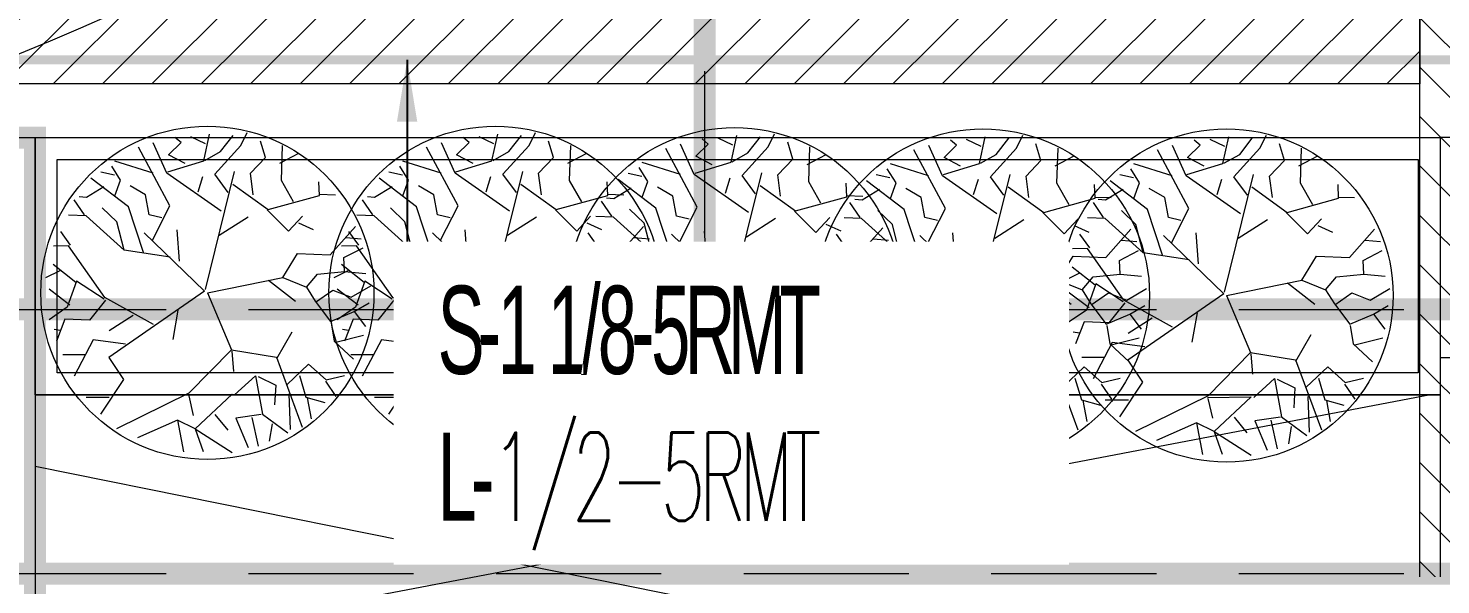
# Model space of a CAD drawing. Header units: millimetres. Extents: x -81374 to 485233, y -39075 to 157313.
# Drawn here: x 37298 to 40508, y 11680 to 12944 of the extents above; entities that cross this region are included whole.
import ezdxf
from ezdxf.enums import TextEntityAlignment as Align

# ---------------------------------------------------------------- set-up
doc = ezdxf.new("R2010")
doc.units = ezdxf.units.MM
doc.linetypes.add('CENTER', pattern=[2, 1.25, -0.25, 0.25, -0.25])
doc.linetypes.add('HIDDEN', pattern=[0.375, 0.25, -0.125])
for name, color, linetype, lineweight in [('CB-AC CABLE TRAY', 213, 'Continuous', 15), ('G-IMPT', 8, 'Continuous', 5), ('P-PIPE-IDEN', 7, 'Continuous', 9)]:
    doc.layers.add(name, color=color, linetype=linetype, lineweight=lineweight)
for name, color, linetype in [('CEN', 252, 'CENTER'), ('M-HVAC VRV PIPE', 152, 'Continuous'), ('M-HVAC-TEXT', 7, 'Continuous'), ('PCE-HVACTEXT', 7, 'Continuous')]:
    doc.layers.add(name, color=color, linetype=linetype)
doc.styles.add('Arial_2', font='arial.ttf', dxfattribs={"height": 75})
doc.styles.add('romans', font='stylu.ttf', dxfattribs={"height": 125})
doc.styles.add('rs', font='romans.shx', dxfattribs={"width": 0.75})
doc.styles.get("Standard").update_dxf_attribs({"font": 'arial.ttf'})
doc.dimstyles.new('GLAZ ALU', dxfattribs={"dimscale": 100, "dimtxt": 2, "dimasz": 1.4, "dimexe": 0.8, "dimexo": 0.8, "dimgap": 0.75, "dimtad": 1, "dimdec": 0, "dimzin": 0, "dimdsep": 46, "dimtxsty": 'rs', "dimcen": 0.09, "dimclrd": 8, "dimclre": 8, "dimclrt": 2, "dimadec": 0, "dimazin": 0, "dimtfac": 1, "dimtdec": 0, "dimtmove": 0, "dimatfit": 3, "dimfxl": 1, "dimtolj": 1, "dimtzin": 0, "dimarcsym": 0})

# ---------------------------------------------------------------- blocks, each defined once
blk = doc.blocks.new('ng')
at = {"layer": 'CEN', "color": 9, "linetype": 'HIDDEN', "lineweight": 0, "ltscale": 1500, "true_color": 0xc7c8ca}
for p, q in [((49174.7, 27739), (40124.2, 27739)), ((49174.7, 27139), (40124.2, 27139))]:
    blk.add_line(p, q, dxfattribs=at)
at = {"layer": 'CEN', "color": 9, "linetype": 'Continuous', "lineweight": 0, "true_color": 0xc7c8ca}
blk.add_lwpolyline([(49097.5, 27814), (50162.5, 27814), (50162.5, 26749), (49097.5, 26749)], close=True, dxfattribs=at)
at = {"layer": 'CEN', "color": 9, "linetype": 'HIDDEN', "lineweight": 0, "ltscale": 1500, "true_color": 0xc7c8ca}
blk.add_lwpolyline([(51676.3, 27139), (51676.3, 25472.8), (47576.3, 25472.8), (47576.3, 27139)], dxfattribs=at)
blk = doc.blocks.new('floor plan 1')
at = {"layer": 'G-IMPT', "color": 8, "ltscale": 500}
for p, q in [((17664.6, -51186.5), (17664.6, -50380.7)), ((17664.6, -50380.7), (20857.1, -51023.7)), ((17664.6, -51186.5), (17664.6, -50380.7)), ((17664.6, -50380.7), (20857.1, -51023.7)), ((17686.7, -51186.5), (21918.4, -50380.7)), ((17686.7, -51186.5), (21918.4, -50380.7)), ((18178, -51103.1), (18093.6, -51049.7)), ((18178, -51103.1), (18159.9, -51051.9)), ((18217.9, -51122.8), (18204.4, -51051.1)), ((18731.3, -51103.1), (18646.9, -51049.7)), ((18731.3, -51103.1), (18713.1, -51051.9)), ((18771.2, -51122.8), (18757.6, -51051.1)), ((19295.4, -51106.2), (19211, -51052.8)), ((19295.4, -51106.2), (19277.2, -51055)), ((19335.3, -51125.9), (19321.7, -51054.1)), ((19838.8, -51109.2), (19754.4, -51055.8)), ((19838.8, -51109.2), (19820.6, -51058)), ((19878.7, -51128.9), (19865.2, -51057.2)), ((20493.5, -51109.2), (20409.1, -51055.8)), ((20493.5, -51109.2), (20475.4, -51058)), ((20533.4, -51128.9), (20519.9, -51057.2)), ((18002.8, -51114.9), (18009.2, -51075)), ((18049.1, -51129.3), (18034.8, -51064.1)), ((18085.4, -51127.6), (18057.3, -51060.6)), ((18217.9, -51122.8), (18308.7, -51083.1)), ((18556.1, -51114.9), (18562.5, -51075)), ((18602.4, -51129.3), (18588, -51064.1)), ((18638.7, -51127.6), (18610.6, -51060.6)), ((18771.2, -51122.8), (18862, -51083.1)), ((19120.2, -51117.9), (19126.6, -51078.1)), ((19166.5, -51132.3), (19152.1, -51067.1)), ((19202.8, -51130.6), (19174.7, -51063.7)), ((19335.3, -51125.9), (19426.1, -51086.1)), ((19663.6, -51121), (19670, -51081.2)), ((19709.9, -51135.4), (19695.5, -51070.2)), ((19746.2, -51133.7), (19718.1, -51066.7)), ((19878.7, -51128.9), (19969.5, -51089.2)), ((20318.3, -51121), (20324.8, -51081.2)), ((20364.6, -51135.4), (20350.3, -51070.2)), ((20400.9, -51133.7), (20372.8, -51066.7)), ((20533.4, -51128.9), (20624.2, -51089.2)), ((17993, -51266.1), (17934.4, -51106.7)), ((17965.2, -51182.8), (17962.1, -51101.7)), ((18024.9, -51136.6), (17967.4, -51093.9)), ((18093.8, -51182.1), (18178, -51103.1)), ((18132.6, -51135.9), (18103.5, -51100.1)), ((18178, -51103.1), (18217.9, -51122.8)), ((18191.9, -51184.3), (18356.7, -51103.2)), ((18546.3, -51266.1), (18487.7, -51106.7)), ((18518.5, -51182.8), (18515.3, -51101.7)), ((18578.2, -51136.6), (18520.6, -51093.9)), ((18647, -51182.1), (18731.3, -51103.1)), ((18685.9, -51135.9), (18656.8, -51100.1)), ((18731.3, -51103.1), (18771.2, -51122.8)), ((18745.2, -51184.3), (18910, -51103.2)), ((19110.4, -51269.1), (19051.8, -51109.7)), ((19082.6, -51185.8), (19079.4, -51104.7)), ((19142.3, -51139.6), (19084.7, -51096.9)), ((19211.1, -51185.2), (19295.4, -51106.2)), ((19250, -51138.9), (19220.9, -51103.1)), ((19295.4, -51106.2), (19335.3, -51125.9)), ((19309.3, -51187.4), (19474.1, -51106.3)), ((19653.8, -51272.2), (19595.2, -51112.8)), ((19626, -51188.9), (19622.8, -51107.8)), ((19685.7, -51142.7), (19628.1, -51100)), ((19754.6, -51188.2), (19838.8, -51109.2)), ((19793.4, -51142), (19764.3, -51106.2)), ((19838.8, -51109.2), (19878.7, -51128.9)), ((19852.7, -51190.4), (20017.5, -51109.3)), ((20308.5, -51272.2), (20249.9, -51112.8)), ((20280.7, -51188.9), (20277.6, -51107.8)), ((20340.5, -51142.7), (20282.9, -51100)), ((20409.3, -51188.2), (20493.5, -51109.2)), ((20448.2, -51142), (20419, -51106.2)), ((20493.5, -51109.2), (20533.4, -51128.9)), ((20507.5, -51190.4), (20672.3, -51109.3)), ((17922.9, -51173.4), (17914.1, -51125.7)), ((18040.6, -51223.5), (18024.9, -51136.6)), ((18027.5, -51135.8), (18085.4, -51127.6)), ((18192.5, -51177.9), (18181.9, -51133.6)), ((18340.5, -51215.5), (18393.1, -51136.5)), ((18476.1, -51173.4), (18467.4, -51125.7)), ((18593.9, -51223.5), (18578.2, -51136.6)), ((18580.7, -51135.8), (18638.7, -51127.6)), ((18745.7, -51177.9), (18735.2, -51133.6)), ((18893.7, -51215.5), (18946.4, -51136.5)), ((19040.2, -51176.5), (19031.5, -51128.7)), ((19158, -51226.5), (19142.3, -51139.6)), ((19144.8, -51138.8), (19202.8, -51130.6)), ((19309.8, -51181), (19299.3, -51136.6)), ((19457.8, -51218.6), (19510.5, -51139.5)), ((19583.6, -51179.5), (19574.9, -51131.8)), ((19701.4, -51229.6), (19685.7, -51142.7)), ((19688.3, -51141.9), (19746.2, -51133.7)), ((19853.2, -51184), (19842.7, -51139.7)), ((20001.3, -51221.7), (20053.9, -51142.6)), ((20238.4, -51179.5), (20229.6, -51131.8)), ((20356.1, -51229.6), (20340.5, -51142.7)), ((20343, -51141.9), (20400.9, -51133.7)), ((20508, -51184), (20497.5, -51139.7)), ((20656, -51221.7), (20708.6, -51142.6)), ((20857.1, -51186.5), (17664.6, -51186.5)), ((20857.1, -51186.5), (17664.6, -51186.5)), ((17664.6, -51186.5), (20857.1, -51186.5)), ((17664.6, -51770.7), (17664.6, -51186.5)), ((17881.8, -51211.1), (17858.3, -51177)), ((17926.2, -51175.3), (17883, -51163.3)), ((17941, -51224.6), (17926.2, -51175.3)), ((17994.7, -51202.3), (17997.2, -51157.4)), ((18088.1, -51180.5), (18040.6, -51223.5)), ((18193.3, -51180.6), (18093.8, -51182.1)), ((18095.1, -51282.5), (18191.9, -51184.3)), ((18372.8, -51174.2), (18425.3, -51174.3)), ((18435, -51211.1), (18411.6, -51177)), ((18479.5, -51175.3), (18436.3, -51163.3)), ((18494.3, -51224.6), (18479.5, -51175.3)), ((18547.9, -51202.3), (18550.4, -51157.4)), ((18641.4, -51180.5), (18593.9, -51223.5)), ((18746.5, -51180.6), (18647, -51182.1)), ((18648.4, -51282.5), (18745.2, -51184.3)), ((18926.1, -51174.2), (18978.5, -51174.3)), ((18999.1, -51214.2), (18975.7, -51180)), ((19043.6, -51178.4), (19000.4, -51166.3)), ((19058.4, -51227.7), (19043.6, -51178.4)), ((19112, -51205.3), (19114.5, -51160.4)), ((19205.5, -51183.5), (19158, -51226.5)), ((19310.6, -51183.6), (19211.1, -51185.2)), ((19212.5, -51285.6), (19309.3, -51187.4)), ((19490.2, -51177.2), (19542.6, -51177.3)), ((19542.6, -51217.3), (19519.1, -51183.1)), ((19587, -51181.4), (19543.8, -51169.4)), ((19601.8, -51230.7), (19587, -51181.4)), ((19655.4, -51208.4), (19657.9, -51163.5)), ((19748.9, -51186.6), (19701.4, -51229.6)), ((19854, -51186.7), (19754.6, -51188.2)), ((20033.6, -51180.3), (20086, -51180.4)), ((20197.3, -51217.3), (20173.9, -51183.1)), ((20241.7, -51181.4), (20198.6, -51169.4)), ((20256.5, -51230.7), (20241.7, -51181.4)), ((20310.2, -51208.4), (20312.7, -51163.5)), ((20403.6, -51186.6), (20356.1, -51229.6)), ((20508.8, -51186.7), (20409.3, -51188.2)), ((20688.4, -51180.3), (20740.8, -51180.4)), ((20857.1, -51186.5), (20857.1, -51770.7)), ((17880, -51214.6), (17838.5, -51224.1)), ((17919.8, -51250.1), (17880, -51214.6)), ((17968.8, -51203.8), (17919.8, -51250.1)), ((18034.9, -51221.8), (17994.7, -51202.3)), ((18373.8, -51265.5), (18340.5, -51215.5)), ((18433.3, -51214.6), (18391.7, -51224.1)), ((18473.1, -51250.1), (18433.3, -51214.6)), ((18522, -51203.8), (18473.1, -51250.1)), ((18588.2, -51221.8), (18547.9, -51202.3)), ((18927.1, -51265.5), (18893.7, -51215.5)), ((18997.4, -51217.6), (18955.8, -51227.2)), ((19037.2, -51253.2), (18997.4, -51217.6)), ((19086.1, -51206.8), (19037.2, -51253.2)), ((19152.3, -51224.9), (19112, -51205.3)), ((19491.2, -51268.6), (19457.8, -51218.6)), ((19629.5, -51209.9), (19580.6, -51256.2)), ((19695.7, -51228), (19655.4, -51208.4)), ((19755.9, -51288.6), (19852.7, -51190.4)), ((20284.3, -51209.9), (20235.4, -51256.2)), ((20350.4, -51228), (20310.2, -51208.4)), ((20410.6, -51288.6), (20507.5, -51190.4)), ((17714.6, -51236.5), (20807.1, -51236.5)), ((17714.6, -51720.7), (17714.6, -51236.5)), ((18094.3, -51279.8), (18090.8, -51233.4)), ((18409.4, -51305.2), (18452.9, -51222.6)), ((18647.6, -51279.8), (18644, -51233.4)), ((18962.6, -51305.2), (19006.2, -51222.6)), ((19211.7, -51282.9), (19208.1, -51236.5)), ((19540.8, -51220.7), (19499.3, -51230.2)), ((19526.7, -51308.3), (19570.3, -51225.7)), ((19580.6, -51256.2), (19540.8, -51220.7)), ((19755.1, -51285.9), (19751.5, -51239.5)), ((20034.6, -51271.6), (20001.3, -51221.7)), ((20070.1, -51311.3), (20113.7, -51228.7)), ((20195.6, -51220.7), (20154, -51230.2)), ((20235.4, -51256.2), (20195.6, -51220.7)), ((20409.8, -51285.9), (20406.3, -51239.5)), ((20689.4, -51271.6), (20656, -51221.7)), ((20724.9, -51311.3), (20768.5, -51228.7)), ((20807.1, -51236.5), (20807.1, -51720.7)), ((15683, -51270.7), (17664.6, -51270.7)), ((17861.9, -51302.1), (17818.1, -51261.5)), ((17992.1, -51263), (17957.5, -51323.8)), ((18095.1, -51282.5), (17993, -51266.1)), ((18150, -51412.1), (18095.1, -51282.5)), ((18156.2, -51415.7), (18373.9, -51265.6)), ((18415.1, -51302.1), (18371.4, -51261.5)), ((18428.3, -51271.2), (18478.4, -51271.6)), ((18545.3, -51263), (18510.8, -51323.8)), ((18648.4, -51282.5), (18546.3, -51266.1)), ((18703.3, -51412.1), (18648.4, -51282.5)), ((18709.5, -51415.7), (18927.2, -51265.6)), ((18979.2, -51305.1), (18935.5, -51264.5)), ((18981.6, -51271.2), (19031.7, -51271.6)), ((19109.4, -51266.1), (19074.9, -51326.8)), ((19212.5, -51285.6), (19110.4, -51269.1)), ((19273.6, -51418.8), (19491.3, -51268.7)), ((19522.6, -51308.2), (19478.9, -51267.6)), ((19545.7, -51274.3), (19595.8, -51274.7)), ((19652.9, -51269.1), (19618.3, -51329.9)), ((19755.9, -51288.6), (19653.8, -51272.2)), ((19817, -51421.9), (20034.7, -51271.7)), ((20089.1, -51277.3), (20139.2, -51277.7)), ((20177.4, -51308.2), (20133.6, -51267.6)), ((20307.6, -51269.1), (20273.1, -51329.9)), ((20410.6, -51288.6), (20308.5, -51272.2)), ((20471.7, -51421.9), (20689.5, -51271.7)), ((20743.8, -51277.3), (20793.9, -51277.7)), ((17858.5, -51300.2), (17794.9, -51315.9)), ((17868.9, -51344.1), (17861.9, -51302.1)), ((18216.8, -51372.6), (18228.4, -51305.8)), ((18335.7, -51295.7), (18409.4, -51305.2)), ((18411.8, -51300.2), (18348.1, -51315.9)), ((18422.2, -51344.1), (18415.1, -51302.1)), ((18473.4, -51352.2), (18492.8, -51302.3)), ((18770.1, -51372.6), (18781.7, -51305.8)), ((18889, -51295.7), (18962.6, -51305.2)), ((18975.9, -51303.2), (18912.2, -51319)), ((18986.3, -51347.2), (18979.2, -51305.1)), ((19026.7, -51352.2), (19046.1, -51302.3)), ((19267.4, -51415.1), (19212.5, -51285.6)), ((19334.2, -51375.6), (19345.8, -51308.9)), ((19453.1, -51298.7), (19526.7, -51308.3)), ((19519.3, -51306.3), (19455.7, -51322)), ((19529.7, -51350.2), (19522.6, -51308.2)), ((19590.8, -51355.3), (19610.2, -51305.3)), ((19810.8, -51418.2), (19755.9, -51288.6)), ((19877.6, -51378.7), (19889.2, -51311.9)), ((19996.5, -51301.8), (20070.1, -51311.3)), ((20174, -51306.3), (20110.4, -51322)), ((20134.2, -51358.3), (20153.6, -51308.4)), ((20184.4, -51350.2), (20177.4, -51308.2)), ((20465.5, -51418.2), (20410.6, -51288.6)), ((20532.4, -51378.7), (20543.9, -51311.9)), ((20651.2, -51301.8), (20724.9, -51311.3)), ((20789, -51358.3), (20808.3, -51308.4)), ((17816.1, -51369.5), (17790.5, -51336)), ((17869.8, -51347.2), (17816.1, -51369.5)), ((17904.8, -51393.3), (17869.8, -51347.2)), ((18272.7, -51340), (18383, -51401.4)), ((18318.5, -51360.8), (18373.5, -51325.6)), ((18369.4, -51369.5), (18343.7, -51336)), ((18423.1, -51347.2), (18369.4, -51369.5)), ((18458.1, -51393.3), (18423.1, -51347.2)), ((18484.2, -51326.9), (18498.1, -51329)), ((18825.9, -51340), (18936.3, -51401.4)), ((18871.7, -51360.8), (18926.8, -51325.6)), ((18933.5, -51372.6), (18907.9, -51339)), ((19037.5, -51326.9), (19051.3, -51329)), ((19390, -51343.1), (19500.4, -51404.5)), ((19435.8, -51363.9), (19490.9, -51328.6)), ((19476.9, -51375.6), (19451.3, -51342.1)), ((19601.6, -51330), (19615.4, -51332.1)), ((19933.4, -51346.1), (20043.8, -51407.5)), ((19979.2, -51366.9), (20034.3, -51331.7)), ((20131.7, -51375.6), (20106, -51342.1)), ((20145, -51333), (20158.8, -51335.1)), ((20588.2, -51346.1), (20698.6, -51407.5)), ((20634, -51366.9), (20689, -51331.7)), ((20799.8, -51333), (20813.6, -51335.1)), ((17816.1, -51369.5), (17782.5, -51389.2)), ((18369.4, -51369.5), (18335.8, -51389.2)), ((18381.3, -51395.7), (18417.5, -51349.8)), ((18417.5, -51349.8), (18473.4, -51352.2)), ((18447, -51438.9), (18468.3, -51379.2)), ((18468.3, -51379.2), (18509.8, -51350.9)), ((18933.5, -51372.6), (18899.9, -51392.2)), ((18987.2, -51350.2), (18933.5, -51372.6)), ((18934.6, -51395.7), (18970.8, -51349.8)), ((18970.8, -51349.8), (19026.7, -51352.2)), ((19022.2, -51396.3), (18987.2, -51350.2)), ((19000.3, -51438.9), (19021.6, -51379.2)), ((19021.6, -51379.2), (19063.1, -51350.9)), ((19476.9, -51375.6), (19443.3, -51395.3)), ((19530.6, -51353.3), (19476.9, -51375.6)), ((19498.7, -51398.7), (19534.9, -51352.9)), ((19565.6, -51399.4), (19530.6, -51353.3)), ((19534.9, -51352.9), (19590.8, -51355.3)), ((19585.7, -51382.2), (19627.2, -51353.9)), ((20042.1, -51401.8), (20078.3, -51356)), ((20078.3, -51356), (20134.2, -51358.3)), ((20131.7, -51375.6), (20098, -51395.3)), ((20129.1, -51385.3), (20170.6, -51357)), ((20185.4, -51353.3), (20131.7, -51375.6)), ((20220.4, -51399.4), (20185.4, -51353.3)), ((20696.8, -51401.8), (20733.1, -51356)), ((20733.1, -51356), (20789, -51358.3)), ((20783.9, -51385.3), (20825.3, -51357)), ((17823.4, -51401.9), (17778.6, -51428.2)), ((17865.1, -51418.1), (17823.4, -51401.9)), ((17904, -51390.6), (17865.1, -51418.1)), ((17924.8, -51425.2), (17904.8, -51393.3)), ((18011, -51440.6), (17949.5, -51392.8)), ((18150, -51412.1), (17978.9, -51446.9)), ((18376.7, -51401.9), (18331.9, -51428.2)), ((18418.4, -51418.1), (18376.7, -51401.9)), ((18383, -51401.4), (18465.7, -51518.6)), ((18384.7, -51397.6), (18447, -51438.9)), ((18457.3, -51390.6), (18418.4, -51418.1)), ((18478.1, -51425.2), (18458.1, -51393.3)), ((18462.1, -51383.9), (18509.7, -51420)), ((18564.3, -51440.6), (18502.7, -51392.8)), ((18703.3, -51412.1), (18532.1, -51446.9)), ((18940.8, -51404.9), (18896, -51431.3)), ((18936.3, -51401.4), (19019, -51518.6)), ((18937.9, -51397.6), (19000.3, -51438.9)), ((18982.5, -51421.2), (18940.8, -51404.9)), ((19021.4, -51393.7), (18982.5, -51421.2)), ((19015.4, -51383.9), (19063, -51420)), ((19042.2, -51428.2), (19022.2, -51396.3)), ((19128.4, -51443.6), (19066.8, -51395.9)), ((19484.2, -51408), (19439.4, -51434.4)), ((19525.9, -51424.2), (19484.2, -51408)), ((19500.4, -51404.5), (19583.1, -51521.7)), ((19502, -51400.7), (19564.4, -51441.9)), ((19564.8, -51396.7), (19525.9, -51424.2)), ((19564.4, -51441.9), (19585.7, -51382.2)), ((19585.6, -51431.3), (19565.6, -51399.4)), ((19579.5, -51387), (19627.1, -51423.1)), ((19671.8, -51446.7), (19610.2, -51398.9)), ((20043.8, -51407.5), (20126.5, -51524.7)), ((20045.5, -51403.7), (20107.8, -51445)), ((20139, -51408), (20094.1, -51434.4)), ((20107.8, -51445), (20129.1, -51385.3)), ((20122.9, -51390.1), (20170.5, -51426.2)), ((20180.6, -51424.2), (20139, -51408)), ((20219.6, -51396.7), (20180.6, -51424.2)), ((20240.3, -51431.3), (20220.4, -51399.4)), ((20326.5, -51446.7), (20265, -51398.9)), ((20698.6, -51407.5), (20781.3, -51524.7)), ((20700.2, -51403.7), (20762.5, -51445)), ((20762.5, -51445), (20783.9, -51385.3)), ((20777.7, -51390.1), (20825.3, -51426.2)), ((17924.8, -51425.2), (17899.7, -51454.8)), ((17978.9, -51446.9), (17924.8, -51425.2)), ((18154.6, -51419.6), (18088.3, -51687.3)), ((18156.2, -51415.7), (18293.3, -51548.2)), ((18448.4, -51435.5), (18500.3, -51476.6)), ((18478.1, -51425.2), (18453, -51454.8)), ((18532.1, -51446.9), (18478.1, -51425.2)), ((18707.9, -51419.6), (18641.6, -51687.3)), ((18709.5, -51415.7), (18846.5, -51548.2)), ((19001.7, -51435.5), (19053.6, -51476.6)), ((19042.2, -51428.2), (19017.1, -51457.9)), ((19096.2, -51449.9), (19042.2, -51428.2)), ((19267.4, -51415.1), (19096.2, -51449.9)), ((19272, -51422.6), (19205.7, -51690.4)), ((19273.6, -51418.8), (19410.6, -51551.3)), ((19585.6, -51431.3), (19560.5, -51460.9)), ((19565.8, -51438.6), (19617.7, -51479.6)), ((19639.6, -51453), (19585.6, -51431.3)), ((19810.8, -51418.2), (19639.6, -51453)), ((19815.4, -51425.7), (19749.1, -51693.5)), ((19817, -51421.9), (19954, -51554.3)), ((20109.2, -51441.6), (20161.1, -51482.7)), ((20240.3, -51431.3), (20215.2, -51460.9)), ((20294.4, -51453), (20240.3, -51431.3)), ((20465.5, -51418.2), (20294.4, -51453)), ((20470.1, -51425.7), (20403.8, -51693.5)), ((20471.7, -51421.9), (20608.8, -51554.3)), ((20764, -51441.6), (20815.9, -51482.7)), ((17838.3, -51460.7), (17789.7, -51456.1)), ((17899.7, -51454.8), (17838.3, -51460.7)), ((17838.3, -51460.7), (17839.7, -51492)), ((17978.9, -51446.9), (17945.2, -51501.1)), ((18391.6, -51460.7), (18343, -51456.1)), ((18453, -51454.8), (18391.6, -51460.7)), ((18391.6, -51460.7), (18393, -51492)), ((18485.6, -51462.3), (18517.6, -51446.4)), ((18532.1, -51446.9), (18498.4, -51501.1)), ((18955.7, -51463.8), (18907.1, -51459.2)), ((19017.1, -51457.9), (18955.7, -51463.8)), ((18955.7, -51463.8), (18957.1, -51495)), ((19038.9, -51462.3), (19070.9, -51446.4)), ((19096.2, -51449.9), (19062.5, -51504.2)), ((19499.1, -51466.8), (19450.5, -51462.2)), ((19560.5, -51460.9), (19499.1, -51466.8)), ((19499.1, -51466.8), (19500.5, -51498.1)), ((19603, -51465.3), (19635, -51449.5)), ((19639.6, -51453), (19605.9, -51507.2)), ((20153.8, -51466.8), (20105.3, -51462.2)), ((20146.4, -51468.4), (20178.4, -51452.5)), ((20215.2, -51460.9), (20153.8, -51466.8)), ((20153.8, -51466.8), (20155.2, -51498.1)), ((20294.4, -51453), (20260.7, -51507.2)), ((20801.1, -51468.4), (20833.2, -51452.5)), ((17839.7, -51492), (17796.4, -51514.1)), ((17870.8, -51498.4), (17813.7, -51562.6)), ((17945.2, -51501.1), (17870.8, -51498.4)), ((18213.5, -51483.9), (18218.8, -51554.8)), ((18234.7, -51493.4), (18339.3, -51509.1)), ((18295.3, -51503.5), (18329.2, -51607.1)), ((18339.3, -51509.1), (18425.6, -51587.3)), ((18339.3, -51509.1), (18355.9, -51573.6)), ((18393, -51492), (18349.6, -51514.1)), ((18424.1, -51498.4), (18367, -51562.6)), ((18498.4, -51501.1), (18424.1, -51498.4)), ((18766.7, -51483.9), (18772, -51554.8)), ((18788, -51493.4), (18892.6, -51509.1)), ((18848.6, -51503.5), (18882.4, -51607.1)), ((18892.6, -51509.1), (18978.9, -51587.3)), ((18892.6, -51509.1), (18909.2, -51573.6)), ((18957.1, -51495), (18913.7, -51517.2)), ((18988.2, -51501.5), (18931.1, -51565.7)), ((19062.5, -51504.2), (18988.2, -51501.5)), ((19330.8, -51487), (19336.1, -51557.9)), ((19352.1, -51496.4), (19456.7, -51512.1)), ((19412.7, -51506.6), (19446.5, -51610.1)), ((19500.5, -51498.1), (19457.2, -51520.2)), ((19531.6, -51504.6), (19474.5, -51568.7)), ((19605.9, -51507.2), (19531.6, -51504.6)), ((19874.2, -51490), (19879.5, -51560.9)), ((19895.5, -51499.5), (20000.1, -51515.2)), ((20155.2, -51498.1), (20111.9, -51520.2)), ((20186.3, -51504.6), (20129.2, -51568.7)), ((20260.7, -51507.2), (20186.3, -51504.6)), ((20529, -51490), (20534.3, -51560.9)), ((20550.2, -51499.5), (20654.9, -51515.2)), ((17835, -51537.5), (17800.2, -51535)), ((18275, -51531.7), (18235.3, -51609.8)), ((18388.2, -51537.5), (18353.5, -51535)), ((18460.6, -51520.1), (18483.2, -51551.3)), ((18465.7, -51518.6), (18499.6, -51518)), ((18828.3, -51531.7), (18788.5, -51609.8)), ((18952.3, -51540.6), (18917.6, -51538.1)), ((19013.9, -51520.1), (19036.4, -51551.3)), ((19019, -51518.6), (19052.9, -51518)), ((19392.4, -51534.7), (19352.6, -51612.9)), ((19456.7, -51512.1), (19543, -51590.3)), ((19456.7, -51512.1), (19473.3, -51576.7)), ((19495.8, -51543.6), (19461, -51541.1)), ((19578, -51523.2), (19600.6, -51554.3)), ((19583.1, -51521.7), (19617, -51521.1)), ((19935.8, -51537.8), (19896, -51615.9)), ((19956.1, -51509.6), (19990, -51613.2)), ((20000.1, -51515.2), (20086.4, -51593.4)), ((20000.1, -51515.2), (20016.7, -51579.7)), ((20150.5, -51543.6), (20115.7, -51541.1)), ((20121.4, -51526.3), (20144, -51557.4)), ((20126.5, -51524.7), (20160.4, -51524.2)), ((20590.5, -51537.8), (20550.8, -51615.9)), ((20610.9, -51509.6), (20644.7, -51613.2)), ((20654.9, -51515.2), (20741.1, -51593.4)), ((20654.9, -51515.2), (20671.5, -51579.7)), ((20776.2, -51526.3), (20798.7, -51557.4)), ((20781.3, -51524.7), (20815.1, -51524.2)), ((17942.7, -51571.4), (17909.2, -51556)), ((17965.6, -51552), (17934, -51586.5)), ((18014.2, -51600.4), (17965.6, -51552)), ((18123.2, -51542.7), (18057, -51584.6)), ((18355.9, -51573.6), (18388.9, -51605)), ((18495.9, -51571.4), (18462.5, -51556)), ((18518.9, -51552), (18487.3, -51586.5)), ((18567.4, -51600.4), (18518.9, -51552)), ((18676.4, -51542.7), (18610.2, -51584.6)), ((18909.2, -51573.6), (18942.2, -51605)), ((19060, -51574.5), (19026.6, -51559.1)), ((19083, -51555.1), (19051.4, -51589.6)), ((19131.5, -51603.4), (19083, -51555.1)), ((19240.5, -51545.7), (19174.3, -51587.7)), ((19603.4, -51577.5), (19570, -51562.2)), ((19626.4, -51558.1), (19594.8, -51592.6)), ((19674.9, -51606.5), (19626.4, -51558.1)), ((19783.9, -51548.8), (19717.7, -51590.7)), ((20258.2, -51577.5), (20224.8, -51562.2)), ((20281.2, -51558.1), (20249.5, -51592.6)), ((20329.7, -51606.5), (20281.2, -51558.1)), ((20438.7, -51548.8), (20372.5, -51590.7)), ((18011.9, -51601), (17895.2, -51633.1)), ((18092.4, -51658.9), (18011.9, -51601)), ((18118.4, -51597.4), (18241.8, -51683.7)), ((18253.4, -51582.3), (18281.9, -51589.6)), ((18281.9, -51589.6), (18290.2, -51634.6)), ((18425.6, -51587.3), (18465.5, -51588.2)), ((18429.1, -51589.6), (18452.4, -51623.4)), ((18565.2, -51601), (18448.5, -51633.1)), ((18645.7, -51658.9), (18565.2, -51601)), ((18671.7, -51597.4), (18795.1, -51683.7)), ((18806.7, -51582.3), (18835.2, -51589.6)), ((18835.2, -51589.6), (18843.5, -51634.6)), ((18978.9, -51587.3), (19018.7, -51588.2)), ((18982.4, -51589.6), (19005.7, -51623.4)), ((19129.3, -51604.1), (19012.6, -51636.2)), ((19209.8, -51662), (19129.3, -51604.1)), ((19235.8, -51600.5), (19359.2, -51686.7)), ((19370.8, -51585.4), (19399.3, -51592.6)), ((19399.3, -51592.6), (19407.6, -51637.6)), ((19473.3, -51576.7), (19506.3, -51608)), ((19543, -51590.3), (19582.8, -51591.3)), ((19546.5, -51592.6), (19569.8, -51626.4)), ((19779.2, -51603.5), (19902.6, -51689.8)), ((19914.2, -51588.4), (19942.7, -51595.7)), ((19942.7, -51595.7), (19951, -51640.7)), ((20016.7, -51579.7), (20049.7, -51611.1)), ((20086.4, -51593.4), (20126.2, -51594.4)), ((20089.9, -51595.7), (20113.2, -51629.5)), ((20433.9, -51603.5), (20557.3, -51689.8)), ((20568.9, -51588.4), (20597.5, -51595.7)), ((20597.5, -51595.7), (20605.8, -51640.7)), ((20671.5, -51579.7), (20704.4, -51611.1)), ((20741.1, -51593.4), (20781, -51594.4)), ((20744.6, -51595.7), (20767.9, -51629.5)), ((17896, -51635.8), (17858.8, -51634.5)), ((17895.2, -51633.1), (17896.5, -51664)), ((17954, -51618.4), (17981.8, -51667.1)), ((18045.7, -51635), (18052.3, -51683.5)), ((18235.3, -51609.8), (18306.8, -51742.9)), ((18290.2, -51634.6), (18325.3, -51655.3)), ((18329.2, -51607.1), (18414.4, -51672.7)), ((18360.3, -51632.3), (18347.4, -51667.8)), ((18385, -51653.2), (18424.9, -51628.7)), ((18449.3, -51635.8), (18412.1, -51634.5)), ((18424.9, -51628.7), (18441.2, -51630.1)), ((18448.5, -51633.1), (18449.8, -51664)), ((18507.3, -51618.4), (18535.1, -51667.1)), ((18599, -51635), (18605.5, -51683.5)), ((18788.5, -51609.8), (18860, -51742.9)), ((18843.5, -51634.6), (18878.5, -51655.3)), ((18882.4, -51607.1), (18967.7, -51672.7)), ((18913.6, -51632.3), (18900.7, -51667.8)), ((18938.3, -51653.2), (18978.1, -51628.7)), ((19013.4, -51638.9), (18976.2, -51637.5)), ((18978.1, -51628.7), (18994.5, -51630.1)), ((19012.6, -51636.2), (19013.9, -51667)), ((19071.4, -51621.5), (19099.2, -51670.2)), ((19352.6, -51612.9), (19424.1, -51745.9)), ((19407.6, -51637.6), (19442.6, -51658.3)), ((19446.5, -51610.1), (19531.8, -51675.7)), ((19477.7, -51635.3), (19464.8, -51670.9)), ((19502.4, -51656.2), (19542.2, -51631.8)), ((19542.2, -51631.8), (19558.6, -51633.1)), ((19672.7, -51607.1), (19556, -51639.2)), ((19614.8, -51624.5), (19642.6, -51673.2)), ((19753.2, -51665), (19672.7, -51607.1)), ((19896, -51615.9), (19967.5, -51749)), ((19990, -51613.2), (20075.2, -51678.8)), ((20045.8, -51659.3), (20085.6, -51634.9)), ((20085.6, -51634.9), (20102, -51636.2)), ((20327.4, -51607.1), (20210.8, -51639.2)), ((20269.5, -51624.5), (20297.3, -51673.2)), ((20408, -51665), (20327.4, -51607.1)), ((20550.8, -51615.9), (20622.3, -51749)), ((20644.7, -51613.2), (20730, -51678.8)), ((20700.5, -51659.3), (20740.4, -51634.9)), ((20740.4, -51634.9), (20756.8, -51636.2)), ((17981.8, -51667.1), (17979.2, -51746.6)), ((18102.4, -51640.1), (18133.3, -51681.6)), ((18171.2, -51641.5), (18160.5, -51676.4)), ((18347.4, -51667.8), (18367.4, -51699.7)), ((18535.1, -51667.1), (18532.5, -51746.6)), ((18655.7, -51640.1), (18686.5, -51681.6)), ((18724.5, -51641.5), (18713.8, -51676.4)), ((18900.7, -51667.8), (18920.7, -51699.7)), ((19163.1, -51638.1), (19169.6, -51686.5)), ((19219.8, -51643.2), (19250.6, -51684.7)), ((19288.6, -51644.6), (19277.9, -51679.5)), ((19556.8, -51641.9), (19519.6, -51640.6)), ((19556, -51639.2), (19557.3, -51670.1)), ((19706.5, -51641.1), (19713, -51689.6)), ((19763.2, -51646.2), (19794.1, -51687.8)), ((19832, -51647.6), (19821.3, -51682.5)), ((19951, -51640.7), (19986, -51661.4)), ((20021.1, -51638.4), (20008.2, -51673.9)), ((20211.6, -51641.9), (20174.4, -51640.6)), ((20210.8, -51639.2), (20212, -51670.1)), ((20361.2, -51641.1), (20367.8, -51689.6)), ((20417.9, -51646.2), (20448.8, -51687.8)), ((20486.7, -51647.6), (20476, -51682.5)), ((20605.8, -51640.7), (20640.8, -51661.4)), ((20675.9, -51638.4), (20662.9, -51673.9)), ((18052.3, -51683.5), (18018.2, -51719.1)), ((18133.3, -51681.6), (18074, -51746.5)), ((18240.1, -51687.1), (18158.2, -51711.6)), ((18241.8, -51683.7), (18273, -51753)), ((18273.4, -51683.7), (18360.3, -51711)), ((18361.3, -51679.5), (18392.4, -51685.9)), ((18605.5, -51683.5), (18571.5, -51719.1)), ((18686.5, -51681.6), (18627.2, -51746.5)), ((18793.3, -51687.1), (18711.5, -51711.6)), ((18795.1, -51683.7), (18826.3, -51753)), ((18826.7, -51683.7), (18913.6, -51711)), ((18914.6, -51679.5), (18945.7, -51685.9)), ((19099.2, -51670.2), (19096.6, -51749.6)), ((19169.6, -51686.5), (19135.6, -51722.1)), ((19250.6, -51684.7), (19191.3, -51749.6)), ((19357.4, -51690.1), (19275.6, -51714.7)), ((19359.2, -51686.7), (19390.4, -51756.1)), ((19390.8, -51686.8), (19477.7, -51714)), ((19464.8, -51670.9), (19484.8, -51702.8)), ((19478.7, -51682.5), (19509.8, -51689)), ((19642.6, -51673.2), (19640, -51752.7)), ((19713, -51689.6), (19679, -51725.2)), ((19794.1, -51687.8), (19734.7, -51752.6)), ((19900.8, -51693.2), (19819, -51717.8)), ((19902.6, -51689.8), (19933.8, -51759.1)), ((19934.2, -51689.9), (20021.1, -51717.1)), ((20008.2, -51673.9), (20028.2, -51705.8)), ((20022.1, -51685.6), (20053.2, -51692.1)), ((20297.3, -51673.2), (20294.8, -51752.7)), ((20367.8, -51689.6), (20333.7, -51725.2)), ((20448.8, -51687.8), (20389.5, -51752.6)), ((20555.6, -51693.2), (20473.8, -51717.8)), ((20557.3, -51689.8), (20588.5, -51759.1)), ((20588.9, -51689.9), (20675.9, -51717.1)), ((20662.9, -51673.9), (20682.9, -51705.8)), ((20676.8, -51685.6), (20707.9, -51692.1)), ((20807.1, -51720.7), (17714.6, -51720.7)), ((17985.7, -51706.8), (17942.5, -51729.3)), ((18018.2, -51719.1), (18029.5, -51756.9)), ((18119.8, -51732.7), (18091.3, -51769.6)), ((18155.7, -51712.4), (18119.8, -51732.7)), ((18158.2, -51711.6), (18145, -51772.7)), ((18200.8, -51705.5), (18238.4, -51725.5)), ((18238.4, -51725.5), (18209.9, -51753.2)), ((18539, -51706.8), (18495.8, -51729.3)), ((18571.5, -51719.1), (18582.8, -51756.9)), ((18673.1, -51732.7), (18644.6, -51769.6)), ((18709, -51712.4), (18673.1, -51732.7)), ((18711.5, -51711.6), (18698.2, -51772.7)), ((18754.1, -51705.5), (18791.7, -51725.5)), ((18791.7, -51725.5), (18763.2, -51753.2)), ((19103.1, -51709.8), (19059.9, -51732.4)), ((19135.6, -51722.1), (19146.9, -51760)), ((19273.1, -51715.5), (19237.2, -51735.8)), ((19275.6, -51714.7), (19262.3, -51775.7)), ((19318.2, -51708.6), (19355.8, -51728.5)), ((19355.8, -51728.5), (19327.3, -51756.2)), ((19646.5, -51712.9), (19603.3, -51735.4)), ((19679, -51725.2), (19690.3, -51763)), ((19816.5, -51718.5), (19780.6, -51738.9)), ((19819, -51717.8), (19805.7, -51778.8)), ((19861.6, -51711.6), (19899.2, -51731.6)), ((19899.2, -51731.6), (19870.7, -51759.3)), ((20301.2, -51712.9), (20258, -51735.4)), ((20333.7, -51725.2), (20345.1, -51763)), ((20471.2, -51718.5), (20435.3, -51738.9)), ((20473.8, -51717.8), (20460.5, -51778.8)), ((20516.3, -51711.6), (20553.9, -51731.6)), ((20553.9, -51731.6), (20525.4, -51759.3)), ((18074, -51746.5), (18059.3, -51776.3)), ((18154, -51750.8), (18187.4, -51766.2)), ((18209.9, -51753.2), (18223.8, -51764.8)), ((18627.2, -51746.5), (18612.6, -51776.3)), ((18707.3, -51750.8), (18740.7, -51766.2)), ((18763.2, -51753.2), (18777.1, -51764.8)), ((19191.3, -51749.6), (19176.7, -51779.4)), ((19237.2, -51735.8), (19208.7, -51772.7)), ((19271.4, -51753.9), (19304.8, -51769.2)), ((19327.3, -51756.2), (19341.2, -51767.9)), ((19734.7, -51752.6), (19720.1, -51782.4)), ((19780.6, -51738.9), (19752.1, -51775.7)), ((19814.8, -51756.9), (19848.2, -51772.3)), ((19870.7, -51759.3), (19884.6, -51771)), ((20389.5, -51752.6), (20374.8, -51782.4)), ((20435.3, -51738.9), (20406.8, -51775.7)), ((20469.5, -51756.9), (20503, -51772.3)), ((20525.4, -51759.3), (20539.3, -51771)), ((15683, -51770.7), (17664.6, -51770.7)), ((20857.1, -51770.7), (17664.6, -51770.7))]:
    blk.add_line(p, q, dxfattribs=at)
for centre in [(18150, -51412.1), (18703.3, -51412.1), (19267.4, -51415.1), (19810.8, -51418.2), (20465.5, -51418.2)]:
    blk.add_circle(centre, 378.5, dxfattribs=at)
blk.add_arc((23904.3, -59273.9), 7908.2, 93.51982, 234.16532, dxfattribs=at)
at = {"layer": 'CEN', "linetype": 'Continuous'}
blk.add_blockref('ng', (-28240.4, -78519.6), dxfattribs=at)
at = {"layer": 'G-IMPT', "color": 8, "ltscale": 500}
for rotation, p in [(359.9992, (39680.6, -4989.6, 0)), (359.9992, (35886.7, -10139.3, 0)), (270.0008, (28873.3, -20643.5, 0)), (359.9992, (11975.3, -26935.4, 0)), (359.9992, (15267.6, -26935.4, 0)), (359.9992, (26686.3, -26987.7, 0)), (270.0008, (15861.1, -28615, 0)), (89.9992, (23697.8, -33300.6, 0)), (89.9992, (23597.9, -35337.7, 0)), (89.9992, (23597.9, -37388.3, 0)), (359.9992, (13750.4, -37781.5, 0)), (89.9992, (23697.8, -40746.8, 0)), (89.9992, (23597.8, -44302.5, 0)), (89.9992, (23597.8, -46399.1, 0)), (89.9992, (23697.8, -48339.8, 0)), (89.9992, (23697.8, -54280, 0)), (359.9992, (27418.1, -55702.4, 0)), (89.9992, (9671.9, -65856.5, 0)), (359.9992, (4684.1, -67403.4, 0)), (359.9992, (8737.2, -67403.4, 0))]:
    blk.add_attdef('PARTITIONTYPE', text='', height=200, rotation=rotation, dxfattribs=at).set_placement(p, align=Align.MIDDLE_CENTER)
blk = doc.blocks.new('*U125')
at = {"layer": 'CB-AC CABLE TRAY', "true_color": 0xa953a0}
h = blk.add_hatch(dxfattribs=at)
h.set_pattern_fill('ANSI31', color=215, scale=25)
h.set_pattern_definition([(45, (-899061.19, 1102908.81), (-56.1266008, 56.1266008), [])])
h.paths.add_polyline_path([(-88704.9, -150.4), (-88704.9, 149.6), (-82996.9, 149.6), (-82996.9, -150.4)])
at = {"layer": 'CB-AC CABLE TRAY', "color": 215, "true_color": 0xa953a0}
blk.add_lwpolyline([(-88704.9, -150.4), (-88704.9, 149.6), (-82996.9, 149.6), (-82996.9, -150.4)], close=True, dxfattribs=at)
blk = doc.blocks.new('*U127')
at = {"layer": 'CB-AC CABLE TRAY', "true_color": 0xa953a0}
h = blk.add_hatch(dxfattribs=at)
h.set_pattern_fill('ANSI31', color=215, scale=25)
h.set_pattern_definition([(45, (-897484.87, 1103208.81), (-56.1266008, 56.1266008), [])])
h.paths.add_polyline_path([(-88704.9, -150.4), (-88704.9, 449.6), (-81420.5, 449.6), (-81420.5, -150.4)])
at = {"layer": 'CB-AC CABLE TRAY', "color": 215, "true_color": 0xa953a0}
blk.add_lwpolyline([(-88704.9, -150.4), (-88704.9, 449.6), (-81420.5, 449.6), (-81420.5, -150.4)], close=True, dxfattribs=at)

msp = doc.modelspace()

# ---------------------------------------------------------------- linework, layer by layer
at = {"layer": 'CEN', "color": 11, "linetype": 'HIDDEN', "lineweight": 0, "ltscale": 1500, "const_width": 50}
for points in [[(34734.9, 12305.3), (34734.9, 13971.5), (38834.9, 13971.5), (38834.9, 12305.3)], [(37236.5, 12305.3), (46287, 12305.3)]]:
    msp.add_lwpolyline(points, dxfattribs=at)
at = {"layer": 'CEN', "color": 11, "linetype": 'Continuous', "lineweight": 0, "const_width": 50}
msp.add_lwpolyline([(37313.7, 11630.3), (36248.7, 11630.3), (36248.7, 12695.3), (37313.7, 12695.3)], close=True, dxfattribs=at)
at = {"layer": 'M-HVAC VRV PIPE', "linetype": 'Continuous', "const_width": 20}
msp.add_lwpolyline([(40983.7, 12871.8), (36948.3, 12871.8)], dxfattribs=at)

# ---------------------------------------------------------------- block references
at = {"linetype": 'Continuous', "rotation": 180}
msp.add_blockref('floor plan 1', (58170.8, -39075.4), dxfattribs=at)
at = {"layer": 'CB-AC CABLE TRAY', "color": 4, "linetype": 'HIDDEN'}
for name, p, rotation in [('*U127', (40910, 99766.6), 89.99971984367855), ('*U125', (123456.9, 12967.3), 359.9997198436913)]:
    msp.add_blockref(name, p, dxfattribs=dict(at, rotation=rotation))

# ---------------------------------------------------------------- leaders
at = {"layer": 'PCE-HVACTEXT', "ltscale": 0.25}
msp.add_leader([(38159.1, 12871.8), (38159.1, 12090.9), (39287.4, 12090.9)], dimstyle='GLAZ ALU', override={"dimtad": 0, "dimclrd": 7, "dimclrt": 256, "dimfxl": 100, "dimfxlon": 1, "dimtfill": 1, "dimarcsym": 1}, dxfattribs=at)

# ---------------------------------------------------------------- next in the draw order: texts
at = {"layer": 'P-PIPE-IDEN', "insert": (39720.4, 11597.1), "char_height": 200, "width": 1170.464, "attachment_point": 1, "style": 'Arial_2', "bg_fill": 2}
msp.add_mtext('{\\W0.75;\\T0.75;\\C1;VRY-8-19-I\\P8.3TR}', dxfattribs=at)

# ---------------------------------------------------------------- next in the draw order: linework, layer by layer
at = {"layer": 'CEN', "color": 11, "linetype": 'HIDDEN', "lineweight": 0, "ltscale": 1500, "const_width": 50}
msp.add_lwpolyline([(37236.5, 11705.3), (46287, 11705.3)], dxfattribs=at)

# ---------------------------------------------------------------- next in the draw order: texts
at = {"layer": 'M-HVAC-TEXT', "insert": (38228.3, 11758.7), "char_height": 200, "width": 1334.442, "attachment_point": 7, "style": 'romans', "bg_fill": 2}
msp.add_mtext('\\pxql;{\\W0.6;\\T0.75;\\C150;S-1 1/8-5RMT\\P\\pt1;L-\\Fromans.shx|c1;1/2-5RMT}', dxfattribs=at)

doc.saveas('drawing.dxf')
